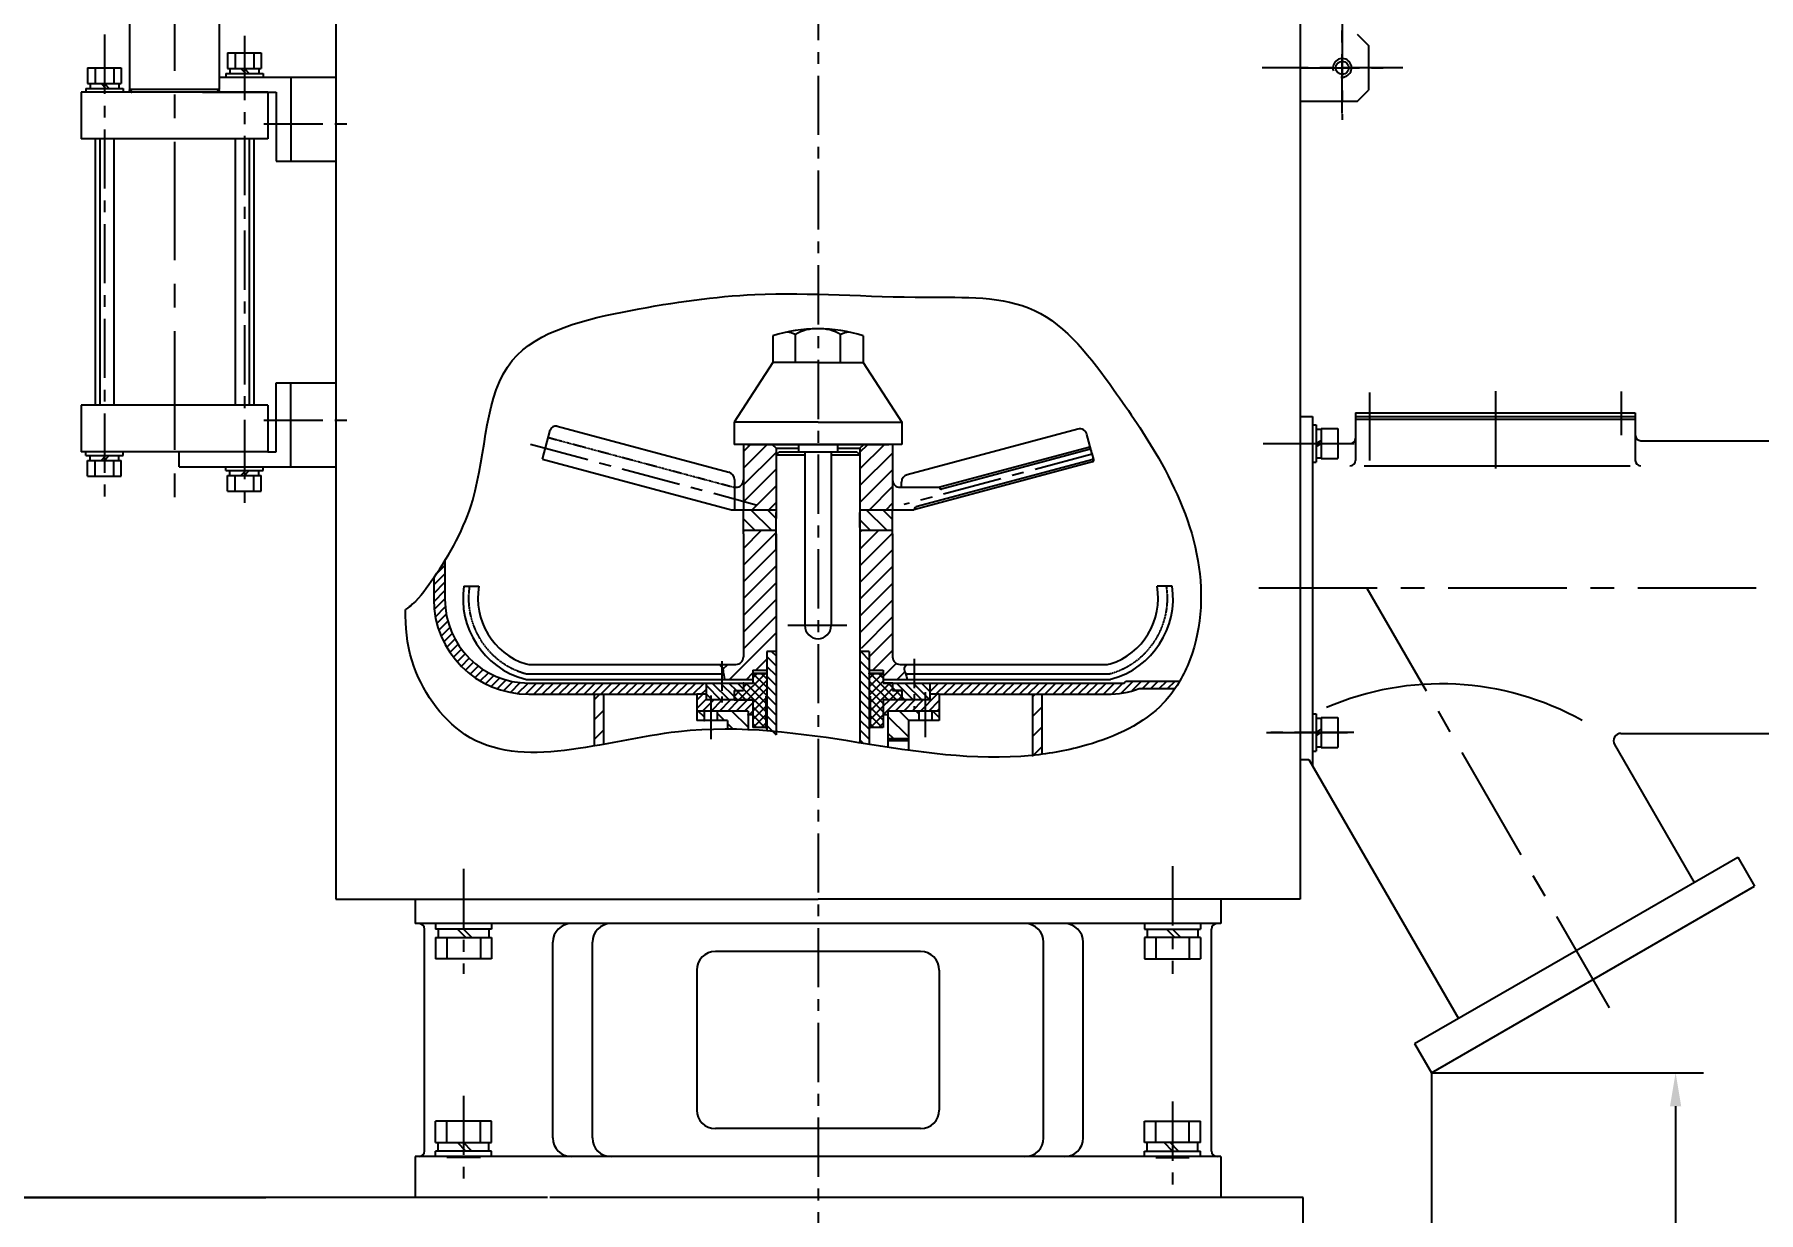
# Model space of a CAD drawing. Extents: x -2754 to 610, y -1664 to 712.
# Drawn here: x -1666 to -742, y -246 to 386 of the extents above; entities that cross this region are included whole.
import ezdxf

# ---------------------------------------------------------------- set-up
doc = ezdxf.new("R2010")
doc.units = 0
doc.linetypes.add('CENTER', pattern=[50.8, 31.75, -6.35, 6.35, -6.35])
doc.linetypes.add('HIDDEN', pattern=[0.375, 0.25, -0.125])
doc.layers.get('0').update_dxf_attribs({"linetype": 'CONTINUOUS'})
doc.layers.get('DEFPOINTS').update_dxf_attribs({"linetype": 'CONTINUOUS'})
doc.layers.add('SMPEN_THICK', color=7, linetype='CONTINUOUS')
doc.styles.get("Standard").update_dxf_attribs({"font": '', "height": 30.8})
doc.styles.get('Standard').set_extended_font_data('SimSun')
doc.dimstyles.get("Standard").update_dxf_attribs({"dimscale": 5, "dimtxt": 4.5, "dimasz": 5.5, "dimexe": 4.25, "dimexo": 0.625, "dimgap": 2.2, "dimtad": 1, "dimdec": 4, "dimlfac": -1, "dimdsep": 46, "dimlunit": 6, "dimtxsty": 'Standard', "dimcen": 2.5, "dimclrd": 2, "dimclre": 2, "dimclrt": 2, "dimadec": 0, "dimazin": 0, "dimtfac": 1, "dimtdec": 4, "dimtmove": 0, "dimatfit": 3, "dimfxl": 1, "dimtolj": 1, "dimtzin": 0, "dimarcsym": 0})

# ---------------------------------------------------------------- blocks, each defined once
blk = doc.blocks.new('*D7')
at = {"color": 2, "lineweight": -2, "transparency": 16777216}
for p, q in [((-917.64, -170.88), (-917.64, -425.64)), ((-1039.46, -268.88), (-1039.46, -425.64)), ((-935.64, -410.64), (-1021.46, -410.64))]:
    blk.add_line(p, q, dxfattribs=at)
at = {"color": 2, "transparency": 16777216}
for points in [[(-1021.46, -407.64), (-1021.46, -413.64), (-1039.46, -410.64)], [(-935.64, -407.64), (-935.64, -413.64), (-917.64, -410.64)]]:
    blk.add_solid(points, dxfattribs=at)
at = {"layer": 'DEFPOINTS', "color": 0, "transparency": 16777216}
for p in [(-917.64, -170.88), (-1039.46, -268.88), (-1039.46, -410.64)]:
    blk.add_point(p, dxfattribs=at)
at = {"color": 2, "transparency": 16777216, "insert": (-963.4, -386.24), "char_height": 30.8, "attachment_point": 5}
blk.add_mtext('\\A1;122', dxfattribs=at)
blk = doc.blocks.new('*D5')
at = {"color": 2, "lineweight": -2, "transparency": 16777216}
for p, q in [((-917.64, -170.88), (-771.76, -170.88)), ((-786.76, -188.88), (-786.76, -615.88)), ((-1051.46, -633.88), (-771.76, -633.88))]:
    blk.add_line(p, q, dxfattribs=at)
at = {"color": 2, "transparency": 16777216}
for points in [[(-789.76, -188.88), (-783.76, -188.88), (-786.76, -170.88)], [(-789.76, -615.88), (-783.76, -615.88), (-786.76, -633.88)]]:
    blk.add_solid(points, dxfattribs=at)
at = {"layer": 'DEFPOINTS', "color": 0, "transparency": 16777216}
for p in [(-917.64, -170.88), (-1051.46, -633.88), (-786.76, -633.88)]:
    blk.add_point(p, dxfattribs=at)
at = {"color": 2, "transparency": 16777216, "insert": (-811.16, -396.05), "char_height": 30.8, "attachment_point": 5, "rotation": 90}
blk.add_mtext('\\A1;463', dxfattribs=at)
blk = doc.blocks.new('*D4')
at = {"color": 2, "lineweight": -2, "transparency": 16777216}
for p, q in [((-262.35, 39.12), (-262.35, -788.23)), ((-2306.46, -328.88), (-2306.46, -788.23)), ((-280.35, -773.23), (-2288.46, -773.23))]:
    blk.add_line(p, q, dxfattribs=at)
at = {"color": 2, "transparency": 16777216}
for points in [[(-2288.46, -770.23), (-2288.46, -776.23), (-2306.46, -773.23)], [(-280.35, -770.23), (-280.35, -776.23), (-262.35, -773.23)]]:
    blk.add_solid(points, dxfattribs=at)
at = {"layer": 'DEFPOINTS', "color": 0, "transparency": 16777216}
for p in [(-262.35, 39.12), (-2306.46, -328.88), (-2306.46, -773.23)]:
    blk.add_point(p, dxfattribs=at)
at = {"color": 2, "transparency": 16777216, "insert": (-1308.42, -748.83), "char_height": 30.8, "attachment_point": 5}
blk.add_mtext('\\A1;2044', dxfattribs=at)
blk = doc.blocks.new('*D1')
at = {"color": 2, "lineweight": -2, "transparency": 16777216}
for p, q in [((-1080.16, 557.98), (-155.54, 557.98)), ((-170.54, 539.98), (-170.54, -615.88)), ((-2231.46, -633.88), (-155.54, -633.88))]:
    blk.add_line(p, q, dxfattribs=at)
at = {"color": 2, "transparency": 16777216}
for points in [[(-173.54, 539.98), (-167.54, 539.98), (-170.54, 557.98)], [(-173.54, -615.88), (-167.54, -615.88), (-170.54, -633.88)]]:
    blk.add_solid(points, dxfattribs=at)
at = {"layer": 'DEFPOINTS', "color": 0, "transparency": 16777216}
for p in [(-1080.16, 557.98), (-2231.46, -633.88), (-170.54, -633.88)]:
    blk.add_point(p, dxfattribs=at)
at = {"color": 2, "transparency": 16777216, "insert": (-194.94, -50.84), "char_height": 30.8, "attachment_point": 5, "rotation": 90}
blk.add_mtext('\\A1;1192', dxfattribs=at)
blk = doc.blocks.new('*D6')
at = {"color": 2, "lineweight": -2, "transparency": 16777216}
for p, q in [((-917.64, -170.88), (-917.64, -327.5)), ((-986.46, -253.88), (-986.46, -327.5)), ((-935.64, -312.5), (-968.46, -312.5))]:
    blk.add_line(p, q, dxfattribs=at)
at = {"color": 2, "transparency": 16777216}
for points in [[(-968.46, -309.5), (-968.46, -315.5), (-986.46, -312.5)], [(-935.64, -309.5), (-935.64, -315.5), (-917.64, -312.5)]]:
    blk.add_solid(points, dxfattribs=at)
at = {"layer": 'DEFPOINTS', "color": 0, "transparency": 16777216}
for p in [(-917.64, -170.88), (-986.46, -253.88), (-986.46, -312.5)]:
    blk.add_point(p, dxfattribs=at)
at = {"color": 2, "transparency": 16777216, "insert": (-945.27, -288.1), "char_height": 30.8, "attachment_point": 5}
blk.add_mtext('\\A1;69', dxfattribs=at)
blk = doc.blocks.new('*D8')
at = {"color": 2, "lineweight": -2, "transparency": 16777216}
for p, q in [((-1373.83, 649.12), (-2393.68, 649.12)), ((-2378.68, 631.12), (-2378.68, -615.88)), ((-2231.46, -633.88), (-2393.68, -633.88))]:
    blk.add_line(p, q, dxfattribs=at)
at = {"color": 2, "transparency": 16777216}
for points in [[(-2381.68, 631.12), (-2375.68, 631.12), (-2378.68, 649.12)], [(-2381.68, -615.88), (-2375.68, -615.88), (-2378.68, -633.88)]]:
    blk.add_solid(points, dxfattribs=at)
at = {"layer": 'DEFPOINTS', "color": 0, "transparency": 16777216}
for p in [(-1373.83, 649.12), (-2378.68, -633.88), (-2231.46, -633.88)]:
    blk.add_point(p, dxfattribs=at)
at = {"color": 2, "transparency": 16777216, "insert": (-2403.08, 155.42), "char_height": 30.8, "attachment_point": 5, "rotation": 90}
blk.add_mtext('\\A1;1283', dxfattribs=at)

msp = doc.modelspace()

# ---------------------------------------------------------------- hatches: boundary and pattern name
h = msp.add_hatch()
h.set_pattern_fill('ANSI31', color=256, scale=2, style=0)
h.set_pattern_definition([(45, (-269.989, -42.51), (-4.49013, 4.49013), [])])
h.paths.add_polyline_path([(-1286.45735, 131.12003), (-1268.95735, 131.12003), (-1268.95735, 160.42006), (-1268.95735, 164.12003), (-1270.95735, 166.12003), (-1286.45735, 166.12003)])
h.paths.add_polyline_path([(-1206.45735, 166.12003), (-1221.95735, 166.12003), (-1223.95735, 164.12003), (-1223.95735, 133.12003), (-1223.95735, 131.12003), (-1207.95735, 131.12003), (-1206.45735, 131.12003)])
h = msp.add_hatch()
h.set_pattern_fill('ANSI31', color=256, scale=2, style=0)
h.set_pattern_definition([(45, (-101.8644, 1.8), (-4.490128, 4.490128), [])])
edge = h.paths.add_edge_path()
edge.add_line((-1268.95735, 118.12003), (-1268.95735, 120.12003))
edge.add_line((-1268.95735, 120.12003), (-1284.45735, 120.12003))
edge.add_line((-1284.45735, 120.12003), (-1284.95735, 120.12003))
edge.add_line((-1284.95735, 120.12003), (-1286.45735, 120.12003))
edge.add_line((-1286.45735, 120.12003), (-1286.45735, 118.12003))
edge.add_line((-1286.45735, 118.12003), (-1286.45735, 52.12003))
edge.add_arc((-1290.45735, 52.12003), 4, -450, -360, ccw=False)
edge.add_line((-1290.45735, 48.12003), (-1297.95735, 48.12003))
edge.add_line((-1297.95735, 48.12003), (-1297.95735, 46.61046))
edge.add_spline(control_points=[(-1297.95735, 46.61046), (-1297.60032, 46.00312), (-1297.13937, 44.89727), (-1297.38513, 44.32951), (-1297.2283, 43.48075), (-1297.149, 43.12003)], knot_values=[8.662604239, 8.662604239, 8.662604239, 8.662604239, 11.148527227, 13.633870813, 15.085002624, 15.085002624, 15.085002624, 15.085002624], degree=3, periodic=0)
edge.add_spline(control_points=[(-1297.149, 43.12003), (-1296.96673, 42.29098), (-1296.67093, 41.20921), (-1296.50793, 40.12003)], knot_values=[15.085002624, 15.085002624, 15.085002624, 15.085002624, 18.420115182, 18.420115182, 18.420115182, 18.420115182], degree=3, periodic=0)
edge.add_line((-1296.50793, 40.12003), (-1281.45735, 40.12003))
edge.add_line((-1281.45735, 40.12003), (-1281.45735, 45.12003))
edge.add_line((-1281.45735, 45.12003), (-1273.95735, 45.12003))
edge.add_line((-1273.95735, 45.12003), (-1273.95735, 50.12003))
edge.add_line((-1273.95735, 50.12003), (-1273.95735, 56.92002))
edge.add_line((-1273.95735, 56.92002), (-1268.95735, 56.92002))
edge.add_line((-1268.95735, 56.92002), (-1268.95735, 118.12003))
h.paths.add_polyline_path([(-1206.45735, 118.12003), (-1206.45735, 120.12003), (-1223.95735, 120.12003), (-1223.95735, 56.92002), (-1218.95735, 56.92002), (-1218.95735, 55.1184), (-1206.45735, 62.68972)])
edge = h.paths.add_edge_path()
edge.add_line((-1206.45735, 62.68972), (-1218.95735, 55.1184))
edge.add_line((-1218.95735, 55.1184), (-1218.95735, 45.12003))
edge.add_line((-1218.95735, 45.12003), (-1211.45735, 45.12003))
edge.add_line((-1211.45735, 45.12003), (-1211.45735, 40.12003))
edge.add_line((-1211.45735, 40.12003), (-1198.73757, 40.12003))
edge.add_spline(control_points=[(-1198.73757, 40.12003), (-1198.89489, 41.11915), (-1199.25929, 42.17217), (-1199.59899, 43.12003)], knot_values=[12.554961162, 12.554961162, 12.554961162, 12.554961162, 15.734127239, 15.734127239, 15.734127239, 15.734127239], degree=3, periodic=0)
edge.add_spline(control_points=[(-1199.59899, 43.12003), (-1199.95069, 44.10139), (-1200.77263, 46.29677), (-1199.78208, 46.64448), (-1198.88076, 48.12003)], knot_values=[4.235946327, 4.235946327, 4.235946327, 4.235946327, 7.527501508, 12.554961162, 12.554961162, 12.554961162, 12.554961162], degree=3, periodic=0)
edge.add_line((-1198.88076, 48.12003), (-1202.45735, 48.12003))
edge.add_arc((-1202.45735, 52.12003), 4, -180, -90, ccw=False)
edge.add_line((-1206.45735, 52.12003), (-1206.45735, 62.68972))
h = msp.add_hatch()
h.set_pattern_fill('ANSI31', color=256, style=0)
h.set_pattern_definition([(45, (-101.8644, 8e-12), (-2.245064, 2.245064), [])])
edge = h.paths.add_edge_path()
edge.add_line((-1401.45735, 38.12003), (-1306.45735, 38.12003))
edge.add_line((-1306.45735, 38.12003), (-1306.45735, 32.12003))
edge.add_line((-1306.45735, 32.12003), (-1311.45735, 32.12003))
edge.add_line((-1311.45735, 32.12003), (-1401.45735, 32.12003))
edge.add_arc((-1401.45735, 83.12003), 51, -180, -90, ccw=False)
edge.add_line((-1452.45735, 83.12003), (-1452.45735, 94.6037))
edge.add_spline(control_points=[(-1452.45735, 94.6037), (-1450.38056, 97.60174), (-1448.37244, 100.64058), (-1446.45735, 103.73472)], knot_values=[30.755664741, 30.755664741, 30.755664741, 30.755664741, 41.670482793, 41.670482793, 41.670482793, 41.670482793], degree=3, periodic=0)
edge.add_line((-1446.45735, 103.73472), (-1446.45735, 83.12003))
edge.add_arc((-1401.45735, 83.12003), 45, -180, -90)
edge = h.paths.add_edge_path()
edge.add_line((-1181.45735, 32.12003), (-1186.45735, 32.12003))
edge.add_line((-1186.45735, 32.12003), (-1186.45735, 38.12003))
edge.add_line((-1186.45735, 38.12003), (-1082.39988, 38.12003))
edge.add_arc((-1178.5428, 129.68244), 132.76723, -43.60210906, -43.00907744)
edge.add_line((-1081.45735, 39.12003), (-1052.60064, 39.12003))
edge.add_spline(control_points=[(-1052.60064, 39.12003), (-1053.39809, 37.75675), (-1054.23943, 36.42156), (-1055.12491, 35.12003)], knot_values=[670.160329298, 670.160329298, 670.160329298, 670.160329298, 674.861927555, 674.861927555, 674.861927555, 674.861927555], degree=3, periodic=0)
edge.add_line((-1055.12491, 35.12003), (-1074.22366, 35.12003))
edge.add_arc((-1091.45735, 83.12003), 51, -90, -70.2500772, ccw=False)
edge.add_line((-1091.45735, 32.12003), (-1181.45735, 32.12003))
h = msp.add_hatch()
h.set_pattern_fill('ANSI31', color=256, angle=90, style=0)
h.set_pattern_definition([(135, (-269.9892, -119.4835), (-2.245064, -2.245064), [])])
h.paths.add_polyline_path([(-1286.45735, 38.12003), (-1306.45735, 38.12003), (-1306.45735, 29.12003), (-1291.45735, 29.12003), (-1291.45735, 34.12003), (-1286.45735, 34.12003)])
h.paths.add_polyline_path([(-1186.45735, 38.12003), (-1206.45735, 38.12003), (-1206.45735, 34.12003), (-1201.45735, 34.12003), (-1201.45735, 29.12003), (-1186.45735, 29.12003)])
h = msp.add_hatch()
h.set_pattern_fill('ANSI37', color=256, angle=90, style=0)
h.set_pattern_definition([(135, (-269.9892, -119.4835), (-2.245064, -2.245064), []), (225, (-269.9892, -119.4835), (2.245064, -2.245064), [])])
h.paths.add_polyline_path([(-1273.95735, 43.32003), (-1281.45735, 43.32003), (-1281.45735, 38.12003), (-1286.45735, 38.12003), (-1286.45735, 34.12003), (-1291.45735, 34.12003), (-1291.45735, 29.12003), (-1281.45735, 29.12003), (-1281.45735, 14.32003), (-1274.45735, 14.32003), (-1274.45735, 31.12003), (-1273.95735, 31.12003)])
h.paths.add_polyline_path([(-1211.45735, 38.12003), (-1211.45735, 43.32003), (-1218.95735, 43.32003), (-1218.95735, 31.12003), (-1218.45735, 31.12003), (-1218.45735, 14.32003), (-1211.45735, 14.32003), (-1211.45735, 29.12003), (-1201.45735, 29.12003), (-1201.45735, 34.12003), (-1206.45735, 34.12003), (-1206.45735, 38.12003)])
h = msp.add_hatch()
h.set_pattern_fill('ANSI31', color=256, style=0)
h.set_pattern_definition([(45, (-269.9892, -119.4835), (-2.245064, 2.245064), [])])
h.paths.add_polyline_path([(-1281.45735, 29.12003), (-1306.45735, 29.12003), (-1306.45735, 32.12003), (-1311.45735, 32.12003), (-1311.45735, 23.12003), (-1283.95735, 23.12003), (-1283.95735, 21.12003), (-1281.45735, 21.12003)])
h.paths.add_polyline_path([(-1181.45735, 32.12003), (-1186.45735, 32.12003), (-1186.45735, 29.12003), (-1211.45735, 29.12003), (-1211.45735, 21.12003), (-1208.95735, 21.12003), (-1208.95735, 23.12003), (-1181.45735, 23.12003)])
at = {"layer": 'SMPEN_THICK'}
h = msp.add_hatch(dxfattribs=at)
h.set_pattern_fill('ANSI31', color=256, scale=50, angle=90, style=0)
h.set_pattern_definition([(135, (-743.5356, -549.2175), (-4.419417, -4.419417), [])])
h.paths.add_polyline_path([(-1270.45735, 120.12003), (-1268.95735, 121.62003), (-1268.95735, 129.62003), (-1270.45735, 131.12003), (-1284.95735, 131.12003), (-1286.45735, 129.62003), (-1286.45735, 121.62003), (-1284.95735, 120.12003)])
h.paths.add_polyline_path([(-1206.45735, 129.62003), (-1207.95735, 131.12003), (-1222.45735, 131.12003), (-1223.95735, 129.62003), (-1223.95735, 121.62003), (-1222.45735, 120.12003), (-1207.95735, 120.12003), (-1206.45735, 121.62003)])

# ---------------------------------------------------------------- linework, layer by layer
at = {"linetype": 'CENTER', "ltscale": 2}
msp.add_line((-1591.45735, 531.59964), (-1591.45735, 129.0296), dxfattribs=at)
at = {"color": 4}
for p, q in [((-1615.45735, 425.12003), (-1615.45735, 356.62003)), ((-1567.45735, 425.12003), (-1567.45735, 356.62003)), ((-1562.95735, 376.12003), (-1544.95735, 376.12003)), ((-1562.95735, 376.12003), (-1562.95735, 367.72003)), ((-1558.95735, 376.12003), (-1558.95735, 367.72003)), ((-1548.95735, 376.12003), (-1548.95735, 367.72003)), ((-1544.95735, 376.12003), (-1544.95735, 367.72003)), ((-1637.95735, 368.12003), (-1619.95735, 368.12003)), ((-1637.95735, 368.12003), (-1637.95735, 359.72003)), ((-1633.95735, 368.12003), (-1633.95735, 359.72003)), ((-1623.95735, 368.12003), (-1623.95735, 359.72003)), ((-1619.95735, 368.12003), (-1619.95735, 359.72003)), ((-1567.45735, 363.12003), (-1504.95735, 363.12003)), ((-1563.95735, 365.12003), (-1543.95735, 365.12003)), ((-1563.95735, 365.12003), (-1563.95735, 363.12003)), ((-1562.95735, 367.72003), (-1544.95735, 367.72003)), ((-1561.65735, 367.72003), (-1561.65735, 365.12003)), ((-1555.79574, 367.72003), (-1553.19599, 365.12003)), ((-1553.95735, 367.72003), (-1551.3576, 365.12003)), ((-1546.25735, 367.72003), (-1546.25735, 365.12003)), ((-1543.95735, 365.12003), (-1543.95735, 363.12003)), ((-1528.95735, 363.12003), (-1528.95735, 318.12003)), ((-1541.45735, 355.12003), (-1641.45735, 355.12003)), ((-1641.45735, 355.12003), (-1641.45735, 330.12003)), ((-1638.95735, 357.12003), (-1618.95735, 357.12003)), ((-1638.95735, 357.12003), (-1638.95735, 355.12003)), ((-1637.95735, 359.72003), (-1619.95735, 359.72003)), ((-1636.65735, 359.72003), (-1636.65735, 357.12003)), ((-1630.79574, 359.72003), (-1628.19599, 357.12003)), ((-1628.95735, 359.72003), (-1626.3576, 357.12003)), ((-1621.25735, 359.72003), (-1621.25735, 357.12003)), ((-1618.95735, 357.12003), (-1618.95735, 355.12003)), ((-1615.45735, 356.62003), (-1567.45735, 356.62003)), ((-1613.95735, 355.12003), (-1615.45735, 356.62003)), ((-1568.95735, 355.12003), (-1613.95735, 355.12003)), ((-1576.45735, 355.12003), (-1536.95735, 355.12003)), ((-1568.95735, 355.12003), (-1567.45735, 356.62003)), ((-1541.45735, 355.12003), (-1541.45735, 330.12003)), ((-1536.95735, 355.12003), (-1536.95735, 318.12003)), ((-1541.45735, 330.12003), (-1641.45735, 330.12003)), ((-1633.95735, 330.12003), (-1633.95735, 187.12003)), ((-1631.45735, 330.12003), (-1631.45735, 187.12003)), ((-1623.95735, 330.12003), (-1623.95735, 187.12003)), ((-1558.95735, 330.12003), (-1558.95735, 187.12003)), ((-1551.45735, 330.12003), (-1551.45735, 187.12003)), ((-1548.95735, 330.12003), (-1548.95735, 187.12003)), ((-1536.95735, 318.12003), (-1504.95735, 318.12003)), ((-1536.95735, 162.12003), (-1536.95735, 199.12003)), ((-1536.95735, 199.12003), (-1504.95735, 199.12003)), ((-1528.95735, 154.12003), (-1528.95735, 199.12003)), ((-1541.45735, 187.12003), (-1641.45735, 187.12003)), ((-1641.45735, 187.12003), (-1641.45735, 162.12003)), ((-1541.45735, 187.12003), (-1541.45735, 162.12003)), ((-1541.45735, 162.12003), (-1641.45735, 162.12003)), ((-1638.95735, 160.12003), (-1638.95735, 162.12003)), ((-1638.95735, 160.12003), (-1618.95735, 160.12003)), ((-1637.95735, 157.52003), (-1619.95735, 157.52003)), ((-1637.95735, 149.12003), (-1637.95735, 157.52003)), ((-1636.65735, 157.52003), (-1636.65735, 160.12003)), ((-1633.95735, 149.12003), (-1633.95735, 157.52003)), ((-1630.79574, 157.52003), (-1628.19599, 160.12003)), ((-1628.95735, 157.52003), (-1626.3576, 160.12003)), ((-1623.95735, 149.12003), (-1623.95735, 157.52003)), ((-1621.25735, 157.52003), (-1621.25735, 160.12003)), ((-1619.95735, 149.12003), (-1619.95735, 157.52003)), ((-1618.95735, 160.12003), (-1618.95735, 162.12003)), ((-1588.95735, 154.12003), (-1588.95735, 162.12003)), ((-1541.45735, 162.12003), (-1536.95735, 162.12003)), ((-1637.95735, 149.12003), (-1619.95735, 149.12003)), ((-1588.95735, 154.12003), (-1504.95735, 154.12003)), ((-1563.95735, 152.12003), (-1563.95735, 154.12003)), ((-1563.95735, 152.12003), (-1543.95735, 152.12003)), ((-1562.95735, 149.52003), (-1544.95735, 149.52003)), ((-1562.95735, 141.12003), (-1562.95735, 149.52003)), ((-1561.65735, 149.52003), (-1561.65735, 152.12003)), ((-1558.95735, 141.12003), (-1558.95735, 149.52003)), ((-1555.79574, 149.52003), (-1553.19599, 152.12003)), ((-1553.95735, 149.52003), (-1551.3576, 152.12003)), ((-1548.95735, 141.12003), (-1548.95735, 149.52003)), ((-1546.25735, 149.52003), (-1546.25735, 152.12003)), ((-1544.95735, 141.12003), (-1544.95735, 149.52003)), ((-1543.95735, 152.12003), (-1543.95735, 154.12003)), ((-1562.95735, 141.12003), (-1544.95735, 141.12003)), ((-1462.45735, -77.87997), (-1462.45735, -90.87997)), ((-1030.45735, -77.87997), (-1030.45735, -90.87997)), ((-1460.33889, -90.87997), (-1462.45735, -90.87997)), ((-1436.45735, -90.87997), (-1460.33889, -90.87997)), ((-1451.45735, -90.87997), (-1451.45735, -93.87997)), ((-1246.45735, -90.87997), (-1436.45735, -90.87997)), ((-1421.45735, -90.87997), (-1421.45735, -93.87997)), ((-1032.57581, -90.87997), (-1246.45735, -90.87997)), ((-1071.45735, -90.87997), (-1071.45735, -93.87997)), ((-1041.45735, -90.87997), (-1041.45735, -93.87997)), ((-1030.45735, -90.87997), (-1032.57581, -90.87997)), ((-1457.33889, -212.87997), (-1457.33889, -93.87997)), ((-1421.45735, -93.87997), (-1451.45735, -93.87997)), ((-1451.45735, -98.37997), (-1451.45735, -109.87997)), ((-1451.45735, -98.37997), (-1421.45735, -98.37997)), ((-1450.05735, -93.87997), (-1450.05735, -98.37997)), ((-1445.45735, -98.37997), (-1445.45735, -109.87997)), ((-1439.63391, -93.87997), (-1435.14924, -98.37997)), ((-1436.45735, -93.87997), (-1431.97268, -98.37997)), ((-1427.45735, -98.37997), (-1427.45735, -109.87997)), ((-1422.85735, -93.87997), (-1422.85735, -98.37997)), ((-1421.45735, -98.37997), (-1421.45735, -109.87997)), ((-1388.58581, -205.87997), (-1388.58581, -100.87997)), ((-1367.37261, -205.87997), (-1367.37261, -100.87997)), ((-1125.54209, -205.87997), (-1125.54209, -100.87997)), ((-1104.32889, -205.87997), (-1104.32889, -100.87997)), ((-1071.45735, -93.87997), (-1041.45735, -93.87997)), ((-1071.45735, -98.37997), (-1071.45735, -109.87997)), ((-1041.45735, -98.37997), (-1071.45735, -98.37997)), ((-1070.05735, -93.87997), (-1070.05735, -98.37997)), ((-1065.45735, -98.37997), (-1065.45735, -109.87997)), ((-1059.63391, -93.87997), (-1055.14924, -98.37997)), ((-1056.45735, -93.87997), (-1051.97268, -98.37997)), ((-1047.45735, -98.37997), (-1047.45735, -109.87997)), ((-1042.85735, -93.87997), (-1042.85735, -98.37997)), ((-1041.45735, -98.37997), (-1041.45735, -109.87997)), ((-1035.57581, -212.87997), (-1035.57581, -93.87997)), ((-1421.45735, -109.87997), (-1451.45735, -109.87997)), ((-1191.45735, -105.87997), (-1301.45735, -105.87997)), ((-1071.45735, -109.87997), (-1041.45735, -109.87997)), ((-1311.45735, -115.87997), (-1311.45735, -190.87997)), ((-1181.45735, -115.87997), (-1181.45735, -190.87997)), ((-1421.45735, -196.87997), (-1451.45735, -196.87997)), ((-1451.45735, -208.37997), (-1451.45735, -196.87997)), ((-1445.45735, -208.37997), (-1445.45735, -196.87997)), ((-1427.45735, -208.37997), (-1427.45735, -196.87997)), ((-1421.45735, -208.37997), (-1421.45735, -196.87997)), ((-1191.45735, -200.87997), (-1301.45735, -200.87997)), ((-1071.45735, -208.37997), (-1071.45735, -196.87997)), ((-1071.45735, -196.87997), (-1041.45735, -196.87997)), ((-1065.45735, -208.37997), (-1065.45735, -196.87997)), ((-1047.45735, -208.37997), (-1047.45735, -196.87997)), ((-1041.45735, -208.37997), (-1041.45735, -196.87997)), ((-1451.45735, -208.37997), (-1421.45735, -208.37997)), ((-1450.05735, -212.87997), (-1450.05735, -208.37997)), ((-1435.14924, -212.87997), (-1439.63391, -208.37997)), ((-1431.97268, -212.87997), (-1436.45735, -208.37997)), ((-1422.85735, -212.87997), (-1422.85735, -208.37997)), ((-1041.45735, -208.37997), (-1071.45735, -208.37997)), ((-1070.05735, -212.87997), (-1070.05735, -208.37997)), ((-1056.45735, -212.87997), (-1060.94202, -208.37997)), ((-1053.28078, -212.87997), (-1057.76545, -208.37997)), ((-1042.85735, -212.87997), (-1042.85735, -208.37997)), ((-1460.33889, -215.87997), (-1462.45735, -215.87997)), ((-1462.45735, -215.87997), (-1462.45735, -237.87997)), ((-1388.35296, -215.87997), (-1460.33889, -215.87997)), ((-1421.45735, -212.87997), (-1451.45735, -212.87997)), ((-1451.45735, -215.87997), (-1451.45735, -212.87997)), ((-1427.45735, -216.37997), (-1445.45735, -216.37997)), ((-1421.45735, -215.87997), (-1421.45735, -212.87997)), ((-1246.45735, -215.87997), (-1417.45735, -215.87997)), ((-1114.32889, -215.87997), (-1246.45735, -215.87997)), ((-1032.57581, -215.87997), (-1114.32889, -215.87997)), ((-1071.45735, -212.87997), (-1041.45735, -212.87997)), ((-1071.45735, -215.87997), (-1071.45735, -212.87997)), ((-1065.45735, -216.37997), (-1047.45735, -216.37997)), ((-1041.45735, -215.87997), (-1041.45735, -212.87997)), ((-1030.45735, -215.87997), (-1032.57581, -215.87997)), ((-1030.45735, -215.87997), (-1030.45735, -237.87997)), ((-1391.45735, -237.87997), (-1408.45735, -237.87997)), ((-1332.29867, -237.87997), (-1373.45735, -237.87997)), ((-1065.45735, -237.87997), (-1111.45735, -237.87997)), ((-986.45735, -237.87997), (-1056.45735, -237.87997))]:
    msp.add_line(p, q, dxfattribs=at)
for p, q in [((-1296.63811, 18.12003), (-1300.45735, 21.93927)), ((-1283.95735, 14.41953), (-1292.65785, 23.12003)), ((-1197.95735, 9.24183), (-1208.95735, 20.24183)), ((-1197.85529, 18.12003), (-1202.85529, 23.12003)), ((-1192.45735, 21.70234), (-1193.87503, 23.12003)), ((-1181.45735, 19.6826), (-1184.89478, 23.12003)), ((-1291.85414, 13.33606), (-1294.95735, 16.43927)), ((-1205.8158, 8.12003), (-1208.95735, 11.26158)), ((-1204.8158, 7.12003), (-1205.8158, 8.12003))]:
    msp.add_line(p, q)
at = {"linetype": 'CENTER'}
for p, q in [((-1436.45735, -61.50862), (-1436.45735, -117.80466)), ((-1056.45735, -60.1398), (-1056.45735, -117.80466)), ((-1436.45735, -183.24133), (-1436.45735, -231.24177)), ((-1056.45735, -186.37409), (-1056.45735, -231.24177))]:
    msp.add_line(p, q, dxfattribs=at)
msp.add_arc((-965.45735, 368.12003), 5, 260.97274557, 197.70100933)
at = {"color": 4}
for centre, radius, start, end in [((-1460.33889, -93.87997), 3, 0, 90), ((-1378.58581, -100.87997), 10, 90, 180), ((-1357.37261, -100.87997), 10, 90, 180), ((-1135.54209, -100.87997), 10, 0, 90), ((-1114.32889, -100.87997), 10, 0, 90), ((-1032.57581, -93.87997), 3, 90, 180), ((-1301.45735, -115.87997), 10, 90, 180), ((-1191.45735, -115.87997), 10, 0, 90), ((-1301.45735, -190.87997), 10, 180, 270), ((-1191.45735, -190.87997), 10, 270, 0), ((-1378.58581, -205.87997), 10, 180, 270), ((-1357.37261, -205.87997), 10, 180, 270), ((-1135.54209, -205.87997), 10, 270, 0), ((-1114.32889, -205.87997), 10, 270, 0), ((-1460.33889, -212.87997), 3, 270, 0), ((-1032.57581, -212.87997), 3, 180, 270)]:
    msp.add_arc(centre, radius, start, end, dxfattribs=at)
for points, knots in [([(-1452.45735, 94.6037), (-1443.60171, 107.38762), (-1423.2757, 143.52868), (-1426.50509, 220.44138), (-1345.39736, 239.33507), (-1272.61494, 249.72103), (-1200.98794, 243.53066), (-1125.91737, 246.91524), (-1090.34441, 199.56034), (-1060.36879, 155.61713), (-1038.29099, 105.74698), (-1041.39425, 56.52721), (-1064.25767, 19.63844), (-1096.63597, 4.8991), (-1184.43107, -11.16251), (-1289.91935, 35.58144), (-1423.86047, -16.8026), (-1465.2207, 43.14788), (-1467.73568, 68.33259), (-1467.52204, 77.60586)], [30.755664741, 30.755664741, 30.755664741, 30.755664741, 77.297563498, 155.114255131, 224.153471151, 291.126963461, 383.015961604, 441.398723116, 501.351435402, 545.243461851, 604.27728877, 661.066969157, 684.582783442, 731.393281472, 761.610052951, 951.446610517, 1065.94962186, 1114.568787454, 1142.450494717, 1142.450494717, 1142.450494717, 1142.450494717]), ([(-1452.45735, 94.6037), (-1455.96389, 89.44473), (-1460.36364, 82.97162), (-1466.27004, 78.45425), (-1467.52204, 77.60586)], [0, 0, 0, 0, 18.2849342, 22.942596431, 22.942596431, 22.942596431, 22.942596431])]:
    msp.add_open_spline(points, degree=3, knots=knots)
for p in [(-1615.45735, 356.12003), (-1614.45735, 355.12003), (-1567.45735, 356.12003)]:
    msp.add_point(p, dxfattribs=at)
at = {"layer": 'DEFPOINTS', "color": 0, "linetype": 'ByBlock'}
for p in [(-1246.45735, 175.87123), (-1246.45735, 175.78231), (-1400.50967, 166.18657), (-1099.43336, 160.798), (-1279.60854, 133.79121), (-1200.39667, 133.74496), (-993.34657, 89.12003), (-1273.45735, 55.12002), (-1268.95735, 54.62002), (-1223.95735, 54.62002), (-1208.95735, 21.12003), (-1300.45735, 18.12003), (-1197.95735, 8.12003), (-1503.95735, -77.87997), (-988.95735, -77.87997), (-1462.45735, -90.87997), (-1075.45735, -215.87997), (-1037.45735, -215.87997), (-1066.45735, -237.87997), (-1056.45735, -237.87997)]:
    msp.add_point(p, dxfattribs=at)
at = {"layer": 'SMPEN_THICK', "linetype": 'CENTER'}
for p, q in [((-1246.45735, 516.27471), (-1246.45735, -420.44364)), ((-965.45735, 343.68439), (-965.45735, 513.98839)), ((-965.45735, 394.10944), (-965.45735, 340.29269)), ((-1628.95735, 385.92283), (-1628.95735, 132.62124)), ((-1553.95735, 385.22228), (-1553.95735, 349.50666)), ((-1553.95735, 382.43963), (-1553.95735, 133.30943)), ((-932.94944, 368.12003), (-1008.30224, 368.12003)), ((-987.88828, 368.12003), (-941.68912, 368.12003)), ((-1543.55481, 338.12003), (-1495.82656, 338.12003)), ((-1543.55481, 179.12003), (-1495.05578, 179.12003)), ((-1400.50967, 166.18657), (-1279.60854, 133.79121)), ((-1099.43336, 160.88692), (-1200.39667, 133.83388)), ((-1303.95735, 31.44952), (-1303.95735, 8.06292)), ((-1188.95735, 33.19479), (-1188.95735, 9.11008)), ((-959.22693, 11.62003), (-1005.25039, 11.62003))]:
    msp.add_line(p, q, dxfattribs=at)
at = {"layer": 'SMPEN_THICK', "color": 4}
for p, q in [((-1504.95735, 428.12003), (-1504.95735, 323.12003)), ((-987.95735, 428.12003), (-987.95735, 350.12003)), ((-957.45735, 386.12003), (-951.45735, 380.12003)), ((-951.45735, 380.12003), (-951.45735, 356.12003)), ((-957.45735, 350.12003), (-951.45735, 356.12003)), ((-987.95735, 350.12003), (-987.95735, -2.87997)), ((-957.45735, 350.12003), (-987.95735, 350.12003)), ((-1504.95735, 323.12003), (-1504.95735, -77.87997)), ((-1270.70735, 224.35609), (-1270.70735, 210.12003)), ((-1258.58235, 210.12003), (-1258.58235, 225.04093)), ((-1234.33235, 210.12003), (-1234.33235, 225.04093)), ((-1222.20735, 224.35609), (-1222.20735, 210.12003)), ((-1270.70735, 210.12003), (-1291.45735, 178.12003)), ((-1246.45735, 210.12003), (-1270.70735, 210.12003)), ((-1246.45735, 210.12003), (-1222.20735, 210.12003)), ((-1222.20735, 210.12003), (-1201.45735, 178.12003)), ((-1386.36481, 175.85505), (-1294.20668, 151.16136)), ((-1291.45735, 178.12003), (-1291.45735, 166.12003)), ((-1246.45735, 178.12003), (-1291.45735, 178.12003)), ((-1246.45735, 178.12003), (-1201.45735, 178.12003)), ((-1201.45735, 178.12003), (-1201.45735, 166.12003)), ((-987.95735, 181.12003), (-981.34657, 181.12003)), ((-981.34657, 181.12003), (-981.34657, -6.34407)), ((-981.34657, 176.62003), (-979.34657, 176.62003)), ((-979.34657, 176.62003), (-979.34657, 156.62003)), ((-958.34657, 183.12003), (-808.34657, 183.12003)), ((-958.34657, 183.12003), (-958.34657, 157.57643)), ((-958.34657, 181.12003), (-808.34657, 181.12003)), ((-958.34657, 179.62003), (-808.34657, 179.62003)), ((-808.34657, 183.12003), (-808.34657, 157.57643)), ((-808.34657, 183.12003), (-808.34657, 171.12003)), ((-1394.18015, 158.27892), (-1390.03904, 173.73373)), ((-1107.17935, 174.34053), (-1198.70801, 149.8155)), ((-1099.43336, 160.88692), (-1102.28037, 171.5121)), ((-979.34657, 174.32003), (-976.74657, 174.32003)), ((-979.34657, 166.62003), (-976.74657, 168.26103)), ((-979.34657, 164.97902), (-976.74657, 166.62003)), ((-976.74657, 174.62003), (-976.74657, 158.62003)), ((-976.74657, 174.62003), (-967.74657, 174.62003)), ((-967.74657, 174.62003), (-967.74657, 158.62003)), ((-967.74657, 166.5429), (-961.34657, 166.5429)), ((-805.34657, 168.12003), (-728.63984, 168.12003)), ((-1394.18015, 158.27892), (-1292.82179, 131.12003)), ((-1201.45735, 166.12003), (-1291.45735, 166.12003)), ((-1286.45735, 166.12003), (-1286.45735, 131.12003)), ((-1284.45735, 166.12003), (-1208.45735, 166.12003)), ((-1270.95735, 166.12003), (-1268.95735, 164.12003)), ((-1270.95735, 166.12003), (-1270.95735, 166.12003)), ((-1268.95735, 164.12003), (-1268.95735, 126.46445)), ((-1268.95735, 164.12003), (-1256.95735, 164.12003)), ((-1268.95735, 160.42006), (-1267.45735, 161.92006)), ((-1253.45735, 160.42006), (-1268.95735, 160.42006)), ((-1225.45735, 161.92006), (-1267.45735, 161.92006)), ((-1256.95735, 166.12003), (-1256.95735, 161.92006)), ((-1253.45735, 161.92006), (-1253.45735, 68.92006)), ((-1239.45735, 161.92006), (-1239.45735, 68.92006)), ((-1223.95735, 160.42006), (-1239.45735, 160.42006)), ((-1235.95735, 166.12003), (-1235.95735, 161.92006)), ((-1235.95735, 164.12003), (-1223.95735, 164.12003)), ((-1225.45735, 161.92006), (-1223.95735, 160.42006)), ((-1223.95735, 164.12003), (-1221.95735, 166.12003)), ((-1223.95735, 164.12003), (-1223.95735, 110.0021)), ((-1221.95735, 166.12003), (-1221.95735, 166.12003)), ((-1206.45735, 166.12003), (-1206.45735, 131.12003)), ((-1099.67459, 157.92351), (-1193.3694, 132.81806)), ((-1101.43456, 164.4918), (-1181.19511, 143.12003)), ((-1101.12398, 163.33269), (-1180.18806, 142.14754)), ((-1098.65691, 157.98914), (-1099.53609, 161.27031)), ((-979.34657, 158.92003), (-976.74657, 158.92003)), ((-976.74657, 158.62003), (-967.74657, 158.62003)), ((-1099.36401, 156.76439), (-1195.07009, 131.12003)), ((-981.34657, 156.62003), (-979.34657, 156.62003)), ((-953.73197, 154.57643), (-811.16915, 154.57643)), ((-1291.24196, 147.29765), (-1291.24196, 131.12003)), ((-1291.24196, 143.12003), (-1290.45735, 143.12003)), ((-1202.45735, 143.12003), (-1181.19511, 143.12003)), ((-1201.67274, 143.12003), (-1201.67274, 145.95179)), ((-1181.19511, 143.12003), (-1181.19511, 142.92028)), ((-1292.82179, 131.12003), (-1268.95735, 131.12003)), ((-1286.45735, 118.12003), (-1286.45735, 131.12003)), ((-1284.95735, 131.12003), (-1268.95735, 131.12003)), ((-1268.95735, 109.90338), (-1268.95735, 129.62003)), ((-1223.95735, 131.12003), (-1195.07009, 131.12003)), ((-1223.95735, 131.12003), (-1207.95735, 131.12003)), ((-1223.95735, 121.62003), (-1223.95735, 129.62003)), ((-1206.45735, 118.12003), (-1206.45735, 131.12003)), ((-1286.45735, 120.12003), (-1268.95735, 120.12003)), ((-1286.45735, 118.12003), (-1286.45735, 52.12003)), ((-1284.95735, 120.12003), (-1268.95735, 120.12003)), ((-1284.45735, 120.12003), (-1268.95735, 120.12003)), ((-1268.95735, 118.12003), (-1268.95735, 10.27325)), ((-1268.95735, 118.12003), (-1268.95735, 50.12003)), ((-1223.95735, 120.12003), (-1208.45735, 120.12003)), ((-1223.95735, 120.12003), (-1206.45735, 120.12003)), ((-1223.95735, 120.12003), (-1207.95735, 120.12003)), ((-1223.95735, 118.12003), (-1223.95735, 6.05428)), ((-1223.95735, 116.32003), (-1223.95735, 48.32003)), ((-1206.45735, 118.12003), (-1206.45735, 52.12003)), ((-1446.45735, 103.73472), (-1446.45735, 83.12003)), ((-1452.45735, 94.6037), (-1452.45735, 83.12003)), ((-1436.3076, 90.12003), (-1428.20405, 90.12003)), ((-1056.6071, 90.12003), (-1064.71065, 90.12003)), ((-1401.46683, 48.12003), (-1290.45735, 48.12003)), ((-1273.95735, 55.12002), (-1273.95735, 12.49093)), ((-1268.95735, 55.12002), (-1273.95735, 55.12002)), ((-1273.95735, 48.32003), (-1273.95735, 43.32003)), ((-1273.95735, 48.32003), (-1273.95735, 43.32003)), ((-1269.45735, 55.12002), (-1269.45735, 55.12002)), ((-1223.45735, 55.12002), (-1223.95735, 54.62002)), ((-1218.95735, 55.12002), (-1223.95735, 55.12002)), ((-1223.45735, 55.12002), (-1223.45735, 55.12002)), ((-1218.95735, 55.12002), (-1218.95735, 5.26609)), ((-1218.95735, 48.32003), (-1218.95735, 43.32003)), ((-1218.95735, 48.32003), (-1218.95735, 43.32003)), ((-1202.45735, 48.12003), (-1091.31213, 48.12003)), ((-1402.63622, 40.12003), (-1281.45735, 40.12003)), ((-1401.45735, 38.12003), (-1281.45735, 38.12003)), ((-1306.45735, 38.12003), (-1306.45735, 29.12003)), ((-1286.45735, 38.12003), (-1286.45735, 34.12003)), ((-1286.45735, 38.12003), (-1286.45735, 34.12003)), ((-1286.45735, 38.12003), (-1281.45735, 38.12003)), ((-1281.45735, 45.12003), (-1281.45735, 40.12003)), ((-1281.45735, 45.12003), (-1273.95735, 45.12003)), ((-1281.45735, 43.32003), (-1281.45735, 38.32003)), ((-1281.45735, 43.32003), (-1273.95735, 43.32003)), ((-1273.95735, 43.32003), (-1281.45735, 43.32003)), ((-1281.45735, 43.32003), (-1281.45735, 38.12003)), ((-1273.95735, 43.32003), (-1273.95735, 31.12003)), ((-1218.95735, 45.12003), (-1211.45735, 45.12003)), ((-1218.95735, 43.32003), (-1218.95735, 31.12003)), ((-1218.95735, 43.32003), (-1211.45735, 43.32003)), ((-1211.45735, 43.32003), (-1218.95735, 43.32003)), ((-1211.45735, 45.12003), (-1211.45735, 40.12003)), ((-1211.45735, 43.32003), (-1211.45735, 38.32003)), ((-1211.45735, 43.32003), (-1211.45735, 38.12003)), ((-1211.45735, 40.12003), (-1089.60769, 40.12003)), ((-1211.45735, 38.12003), (-1082.39988, 38.12003)), ((-1206.45735, 38.12003), (-1211.45735, 38.12003)), ((-1206.45735, 38.12003), (-1206.45735, 34.12003)), ((-1206.45735, 38.12003), (-1206.45735, 34.12003)), ((-1199.59899, 43.12003), (-1090.22718, 43.12003)), ((-1186.45735, 38.12003), (-1186.45735, 29.12003)), ((-1081.45735, 39.12003), (-1052.60064, 39.12003)), ((-1401.45735, 32.12003), (-1311.45735, 32.12003)), ((-1366.45735, 32.12003), (-1311.45735, 32.12003)), ((-1366.45735, 32.12003), (-1366.45735, 4.36926)), ((-1361.45735, 32.12003), (-1361.45735, 5.2564)), ((-1306.45735, 32.12003), (-1311.45735, 32.12003)), ((-1311.45735, 32.12003), (-1311.45735, 23.12003)), ((-1281.45735, 29.12003), (-1306.45735, 29.12003)), ((-1291.45735, 34.12003), (-1291.45735, 29.12003)), ((-1291.45735, 34.12003), (-1286.45735, 34.12003)), ((-1291.45735, 34.12003), (-1286.45735, 34.12003)), ((-1291.45735, 34.12003), (-1291.45735, 29.12003)), ((-1291.45735, 29.12003), (-1281.45735, 29.12003)), ((-1281.45735, 29.12003), (-1281.45735, 14.32003)), ((-1281.45735, 29.12003), (-1281.45735, 21.12003)), ((-1274.45735, 31.12003), (-1273.95735, 31.12003)), ((-1274.45735, 31.12003), (-1274.45735, 14.32003)), ((-1218.45735, 31.12003), (-1218.95735, 31.12003)), ((-1218.45735, 31.12003), (-1218.45735, 14.32003)), ((-1186.45735, 29.12003), (-1211.45735, 29.12003)), ((-1211.45735, 29.12003), (-1211.45735, 14.32003)), ((-1201.45735, 29.12003), (-1211.45735, 29.12003)), ((-1211.45735, 29.12003), (-1211.45735, 21.12003)), ((-1201.45735, 34.12003), (-1206.45735, 34.12003)), ((-1206.45735, 34.12003), (-1201.45735, 34.12003)), ((-1201.45735, 34.12003), (-1201.45735, 29.12003)), ((-1201.45735, 34.12003), (-1201.45735, 29.12003)), ((-1181.45735, 32.12003), (-1186.45735, 32.12003)), ((-1181.45735, 32.12003), (-1091.45735, 32.12003)), ((-1181.45735, 32.12003), (-1126.45735, 32.12003)), ((-1181.45735, 32.12003), (-1181.45735, 23.12003)), ((-1131.45735, 32.12003), (-1131.45735, -1.07019)), ((-1126.45735, 32.12003), (-1126.45735, -0.10209)), ((-1074.22366, 35.12003), (-1055.12491, 35.12003)), ((-1283.95735, 23.12003), (-1311.45735, 23.12003)), ((-1283.95735, 23.12003), (-1311.45735, 23.12003)), ((-1311.45735, 23.12003), (-1311.45735, 18.12003)), ((-1307.45735, 19.95901), (-1310.61836, 23.12003)), ((-1307.45735, 23.12003), (-1307.45735, 18.12003)), ((-1300.45735, 23.12003), (-1300.45735, 18.12003)), ((-1283.95735, 23.12003), (-1283.95735, 21.12003)), ((-1281.45735, 21.12003), (-1283.95735, 21.12003)), ((-1283.95735, 21.12003), (-1283.95735, 13.09786)), ((-1208.95735, 21.12003), (-1211.45735, 21.12003)), ((-1181.45735, 23.12003), (-1208.95735, 23.12003)), ((-1181.45735, 23.12003), (-1208.95735, 23.12003)), ((-1208.95735, 23.12003), (-1208.95735, 21.12003)), ((-1208.95735, 21.12003), (-1208.95735, 3.70986)), ((-1192.45735, 23.12003), (-1192.45735, 18.12003)), ((-1185.45735, 23.12003), (-1185.45735, 18.12003)), ((-981.34657, 21.62003), (-979.34657, 21.62003)), ((-979.34657, 21.62003), (-979.34657, 1.62003)), ((-979.34657, 19.32003), (-976.74657, 19.32003)), ((-976.74657, 19.62003), (-967.74657, 19.62003)), ((-976.74657, 19.62003), (-976.74657, 3.62003)), ((-967.74657, 19.62003), (-967.74657, 3.62003)), ((-1294.95735, 18.12003), (-1311.45735, 18.12003)), ((-1294.95735, 18.12003), (-1294.95735, 13.36615)), ((-1273.95735, 14.32003), (-1281.45735, 14.32003)), ((-1211.45735, 14.32003), (-1218.95735, 14.32003)), ((-1181.45735, 18.12003), (-1197.95735, 18.12003)), ((-1197.95735, 18.12003), (-1197.95735, 2.0934)), ((-979.34657, 11.62003), (-976.74657, 13.4529)), ((-979.34657, 9.78716), (-976.74657, 11.62003)), ((-816.02824, 11.12003), (-715.34657, 11.12003)), ((-1197.95735, 7.12003), (-1208.95735, 7.12003)), ((-981.34657, 1.62003), (-979.34657, 1.62003)), ((-979.34657, 3.92003), (-976.74657, 3.92003)), ((-976.74657, 3.62003), (-967.74657, 3.62003)), ((-819.49234, 5.12003), (-776.81949, -68.79152)), ((-987.95735, -2.87997), (-987.95735, -77.87997)), ((-987.95735, -2.87997), (-983.34657, -2.87997)), ((-983.34657, -2.87997), (-903.17426, -141.74248)), ((-840.03934, -105.29152), (-753.4368, -55.29152)), ((-753.4368, -55.29152), (-744.4368, -70.87997)), ((-917.64188, -170.87997), (-744.4368, -70.87997)), ((-1504.95735, -77.87997), (-1503.95735, -77.87997)), ((-1503.95735, -77.87997), (-1246.45735, -77.87997)), ((-988.95735, -77.87997), (-1246.45735, -77.87997)), ((-987.95735, -77.87997), (-988.95735, -77.87997)), ((-926.64188, -155.29152), (-840.03934, -105.29152)), ((-926.64188, -155.29152), (-917.64188, -170.87997)), ((-1436.45735, -237.87997), (-1946.45735, -237.87997)), ((-1847.45735, -237.87997), (-1542.45735, -237.87997)), ((-1391.45735, -237.87997), (-1436.45735, -237.87997)), ((-1056.45735, -237.87997), (-1390.27348, -237.87997)), ((-1011.45735, -237.87997), (-1047.45735, -237.87997)), ((-986.45735, -253.87997), (-986.45735, -237.87997))]:
    msp.add_line(p, q, dxfattribs=at)
at = {"layer": 'SMPEN_THICK', "linetype": 'CENTER', "ltscale": 2}
for p, q in [((-883.34657, 194.7101), (-883.34657, 153.21707)), ((-815.84657, 194.56452), (-815.84657, 171.12003)), ((-950.84657, 193.91055), (-950.84657, 157.57643)), ((-1007.88529, 166.62003), (-959.12171, 166.62003)), ((-1010.20483, 89.12003), (-240.90606, 89.12003)), ((-952.18476, 88.95004), (-822.28811, -136.03756)), ((-1230.98992, 68.92006), (-1262.6606, 68.92006)), ((-1246.45735, 61.92006), (-1246.45735, 61.92006)), ((-1006.11425, 11.62003), (-962.55769, 11.62003))]:
    msp.add_line(p, q, dxfattribs=at)
at = {"layer": 'SMPEN_THICK', "linetype": 'HIDDEN'}
msp.add_line((-1391.07432, 169.87003), (-1291.24196, 143.12003), dxfattribs=at)
at = {"layer": 'SMPEN_THICK', "linetype": 'CENTER', "ltscale": 0.5}
for p, q in [((-1297.95735, 49.90481), (-1297.95735, 24.66221)), ((-1194.95735, 51.20616), (-1194.95735, 24.257))]:
    msp.add_line(p, q, dxfattribs=at)
at = {"layer": 'SMPEN_THICK'}
for p, q in [((-1273.95735, 52.39635), (-1268.95735, 47.39635)), ((-1273.95735, 47.09305), (-1268.95735, 42.09305)), ((-1271.37771, 55.12002), (-1268.95735, 52.69965)), ((-1223.95735, 50.12606), (-1218.95735, 45.12606)), ((-1223.55268, 55.02469), (-1218.95735, 50.42936)), ((-1273.95735, 41.78975), (-1268.95735, 36.78975)), ((-1223.95735, 44.82276), (-1218.95735, 39.82276)), ((-1223.95735, 39.51946), (-1218.95735, 34.51946)), ((-1366.45735, 29.09486), (-1363.43218, 32.12003)), ((-1273.95735, 36.48645), (-1268.95735, 31.48645)), ((-1273.95735, 31.18315), (-1268.95735, 26.18315)), ((-1223.95735, 34.21616), (-1218.95735, 29.21616)), ((-1223.95735, 28.91286), (-1218.95735, 23.91286)), ((-1131.45735, 30.74962), (-1130.08694, 32.12003)), ((-1366.45735, 18.48826), (-1361.45735, 23.48826)), ((-1273.95735, 25.87985), (-1268.95735, 20.87985)), ((-1273.95735, 20.57655), (-1268.95735, 15.57655)), ((-1223.95735, 23.60956), (-1218.95735, 18.60956)), ((-1131.45735, 20.14302), (-1126.45735, 25.14302)), ((-1366.45735, 7.88165), (-1361.45735, 12.88165)), ((-1273.95735, 15.27325), (-1268.95735, 10.27325)), ((-1223.95735, 18.30626), (-1218.95735, 13.30626)), ((-1223.95735, 13.00296), (-1218.95735, 8.00296)), ((-1131.45735, 9.53642), (-1126.45735, 14.53642)), ((-1223.95735, 7.69965), (-1222.00409, 5.74639)), ((-1197.95735, 8.12003), (-1208.95735, 8.12003)), ((-1131.45735, -1.07019), (-1126.45735, 3.92981))]:
    msp.add_line(p, q, dxfattribs=at)
at = {"layer": 'SMPEN_THICK', "color": 7, "linetype": 'HIDDEN'}
msp.add_line((-1402.21307, 43.12003), (-1297.149, 43.12003), dxfattribs=at)
at = {"layer": 'SMPEN_THICK', "color": 5}
for p, q in [((-1181.45735, 23.12003), (-1181.45735, 18.12003)), ((-1246.25714, 6.52218), (-1246.25714, 6.52218))]:
    msp.add_line(p, q, dxfattribs=at)
at = {"layer": 'SMPEN_THICK', "color": 4}
msp.add_circle((-965.45735, 368.12003), 3.5, dxfattribs=at)
for centre, radius, start, end in [((-1246.45735, 148.12003), 80, 72.35460508, 107.64539492), ((-1246.45735, 148.12003), 80, 72.35460508, 107.64539492), ((-1246.45735, 148.12003), 80, 72.35460508, 107.64539492), ((-1264.64485, 212.70602), 13.74423, 63.82628192, 83.63166224), ((-1247.61852, 207.27983), 20.87252, 86.81089908, 121.6868017), ((-1245.29618, 207.27983), 20.87252, 58.3131983, 93.18910092), ((-1228.26985, 212.70602), 13.74423, 96.36833776, 116.17371808), ((-1387.14126, 172.95727), 3, 75, 165), ((-1106.14408, 170.47683), 4, 15, 105), ((-961.34657, 169.5429), 3, 270, 0), ((-805.34657, 171.12003), 3, 180, 270), ((-1101.17575, 163.52588), 1, 15, 105), ((-1100.86516, 162.36676), 1, 15, 105), ((-1099.93341, 158.88943), 1, 285, 15), ((-1099.62283, 157.73032), 1, 285, 15), ((-961.34657, 157.57643), 3, 270, 0), ((-805.34657, 157.57643), 3, 180, 270), ((-1295.24196, 147.29765), 4, 0, 75), ((-1197.67274, 145.95179), 4, 105, 180), ((-1290.45735, 147.12003), 4, 270, 0), ((-1202.45735, 147.12003), 4, 180, 270), ((-1180.39511, 142.92028), 0.8, 180, 285), ((-1192.85176, 130.88621), 2, 105, 171.42182152), ((-1391.77973, 83.61855), 45, 171.69299508, 254.25167563), ((-1391.77973, 83.61855), 37, 169.87970228, 252.37884642), ((-1101.13496, 83.61855), 37, 287.62115358, 10.12029772), ((-1101.13496, 83.61855), 45, 285.74832437, 8.30700492), ((-1401.45735, 83.12003), 51, 180, 270), ((-1401.45735, 83.12003), 45, 180, 270), ((-1246.45735, 68.92006), 7, 180, 270), ((-1246.45735, 68.92006), 7, 270, 0), ((-1401.46683, 53.12003), 5, 252.37884642, 270), ((-1290.45735, 52.12003), 4, 270, 0), ((-1202.45735, 52.12003), 4, 180, 270), ((-1091.44787, 53.12003), 5, 270, 287.62115358), ((-1402.63622, 45.12003), 5, 254.25167563, 270), ((-1090.27847, 45.12003), 5, 270, 285.74832437), ((-1178.5428, 129.68244), 132.76723, 316.39789094, 316.99092256), ((-912.41324, -117.37283), 155.04087, 60.81038928, 113.35335021), ((-1091.45735, 83.12003), 51, 270, 289.7499228), ((-816.02824, 7.12003), 4, 90, 210)]:
    msp.add_arc(centre, radius, start, end, dxfattribs=at)
at = {"layer": 'SMPEN_THICK', "color": 7, "linetype": 'HIDDEN'}
for centre, radius, start, end in [((-1391.77973, 83.61855), 42, 171.09497824, 253.62145805), ((-1101.13496, 83.61855), 42, 286.37854195, 8.90502176), ((-1402.21307, 48.12003), 5, 253.62145805, 270), ((-1090.70162, 48.12003), 5, 270, 286.37854195)]:
    msp.add_arc(centre, radius, start, end, dxfattribs=at)
at = {"layer": 'SMPEN_THICK'}
for points, knots in [([(-1299.0429, 48.12003), (-1298.07529, 46.99824), (-1297.06301, 45.07367), (-1297.51276, 44.03468), (-1296.74185, 41.68312), (-1296.50793, 40.12003)], [6.667161348, 6.667161348, 6.667161348, 6.667161348, 11.148527227, 13.633870813, 18.420115182, 18.420115182, 18.420115182, 18.420115182]), ([(-1198.88076, 48.12003), (-1199.78208, 46.64448), (-1201.15118, 46.16389), (-1199.05777, 42.1536), (-1198.73757, 40.12003)], [4.235946327, 4.235946327, 4.235946327, 4.235946327, 9.263405982, 15.734127239, 15.734127239, 15.734127239, 15.734127239])]:
    msp.add_open_spline(points, degree=3, knots=knots, dxfattribs=at)
at = {"layer": 'SMPEN_THICK', "color": 4}
for p in [(-1286.45735, 38.12003), (-1281.45735, 38.32003), (-1281.45735, 38.32003), (-1273.95735, 43.32003), (-1273.95735, 43.32003), (-1273.95735, 43.32003), (-1218.95735, 43.32003), (-1218.95735, 43.32003), (-1218.95735, 43.32003), (-1206.45735, 38.12003), (-1283.95735, 21.12003), (-1307.45735, 18.12003), (-1274.45735, 14.32003), (-1218.45735, 14.32003)]:
    msp.add_point(p, dxfattribs=at)

# ---------------------------------------------------------------- dimensions: what is measured, and where the dimension line sits
for base, p1, p2, picture, middle in [((-2378.68494, -633.87997), (-1373.82582, 649.12003), (-2231.45735, -633.87997), '*D8', (-2378.68494, 155.42215)), ((-786.76262, -633.87997), (-917.64188, -170.87997), (-1051.45735, -633.87997), '*D5', (-786.76262, -396.05164))]:
    dim = msp.add_linear_dim(base=base, p1=p1, p2=p2, angle=90, dimstyle='Standard', override={"dimscale": 6, "dimtxt": 3, "dimasz": 3, "dimexe": 2.5, "dimexo": 0, "dimgap": 1.5, "dimlfac": 1, "dimlunit": 2, "dimcen": 0.09, "dimtp": 0.2, "dimtfac": 0.66667, "dimatfit": 2, "dimtvp": 5, "dimtzin": 8})
    dim.commit()
    dim.dimension.update_dxf_attribs({"geometry": picture, "text_midpoint": middle, "dimtype": 160})
for base, p1, p2, angle, text, picture, middle in [((-170.53746, -633.87997), (-1080.15903, 557.9806), (-2231.45735, -633.87997), 90, '1192', '*D1', (-170.53746, -50.8375)), ((-2306.45735, -773.22857), (-262.34657, 39.12003), (-2306.45735, -328.87997), 0, '2044', '*D4', (-1308.42188, -773.22857)), ((-1039.45735, -410.63826), (-917.64188, -170.87997), (-1039.45735, -268.87997), 0, '122', '*D7', (-963.39661, -410.63826)), ((-986.45735, -312.49592), (-917.64188, -170.87997), (-986.45735, -253.87997), 0, '69', '*D6', (-945.26577, -312.49592))]:
    dim = msp.add_linear_dim(base=base, p1=p1, p2=p2, angle=angle, text=text, dimstyle='Standard', override={"dimscale": 6, "dimtxt": 3, "dimasz": 3, "dimexe": 2.5, "dimexo": 0, "dimgap": 1.5, "dimlfac": 1, "dimlunit": 2, "dimcen": 0.09, "dimtp": 0.2, "dimtfac": 0.66667, "dimatfit": 2, "dimtvp": 5, "dimtzin": 8})
    dim.commit()
    dim.dimension.update_dxf_attribs({"geometry": picture, "text_midpoint": middle, "dimtype": 160})

doc.saveas('drawing.dxf')
